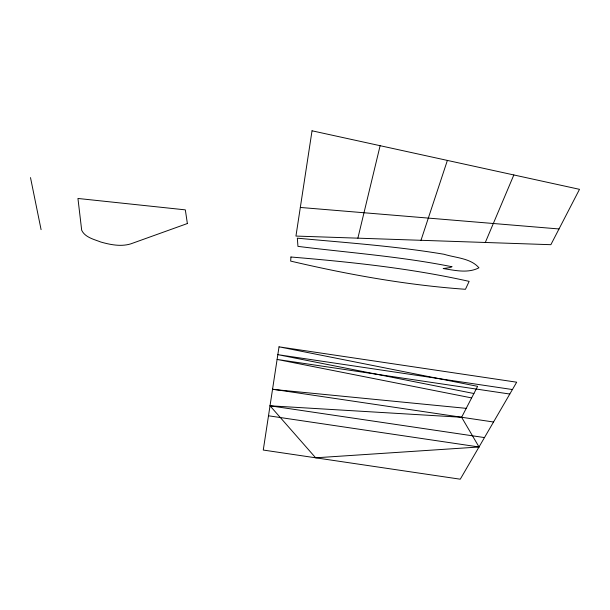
<?xml version="1.0" encoding="UTF-8"?>
<svg xmlns="http://www.w3.org/2000/svg" width="610" height="610" viewBox="0 0 610 610"><rect width="100%" height="100%" fill="white"/><g stroke="black" fill="none" stroke-linecap="round" stroke-linejoin="round"><path stroke-width="0.91" d="M279.029 346.831L263.268 450.05L460.268 479.201L516.685 382.195L279.029 346.831L477.615 386.336L461.617 417.263L479.041 446.993L315.652 457.805L270.024 405.803L461.617 417.263M357.879 238.167L380.121 145.698M420.991 240.302L447.382 160.415M485.308 242.483L513.841 174.956M300.318 207.453L559.004 228.956M272.54 389.363L466.231 408.349M270.024 405.803L484.47 437.576M268.499 415.784L479.041 446.993M512.4 389.538L277.84 354.654L473.901 393.511M509.785 394.037L277.108 359.442L471.629 397.911M272.563 389.195L493.528 421.998M30.5 177.594L41.091 229.65M290.94 257.008L290.665 261.095C348.157 274.584 406.496 285.099 465.453 289.292L469.143 281.378C410.545 268.232 350.697 262.003 290.94 257.008M312.03 130.799L295.949 236.07L550.868 244.694L579.5 189.329L312.03 130.799M451.888 266.73L449.631 267.645L443.188 268.537C454.9 270.375 467.855 273.577 478.941 267.798C470.691 258.137 455.662 257.893 444.088 254.279C395.539 246.112 346.32 242.734 297.337 238.174L297.954 246.371C349.278 252.814 401.136 256.505 451.888 266.73M187.377 223.535L130.784 243.863C120.986 246.852 110.501 244.762 100.886 242.048C94.115 239.372 85.034 237.427 81.687 230.252L77.943 198.463L185.326 209.863L187.377 223.535"/></g></svg>
